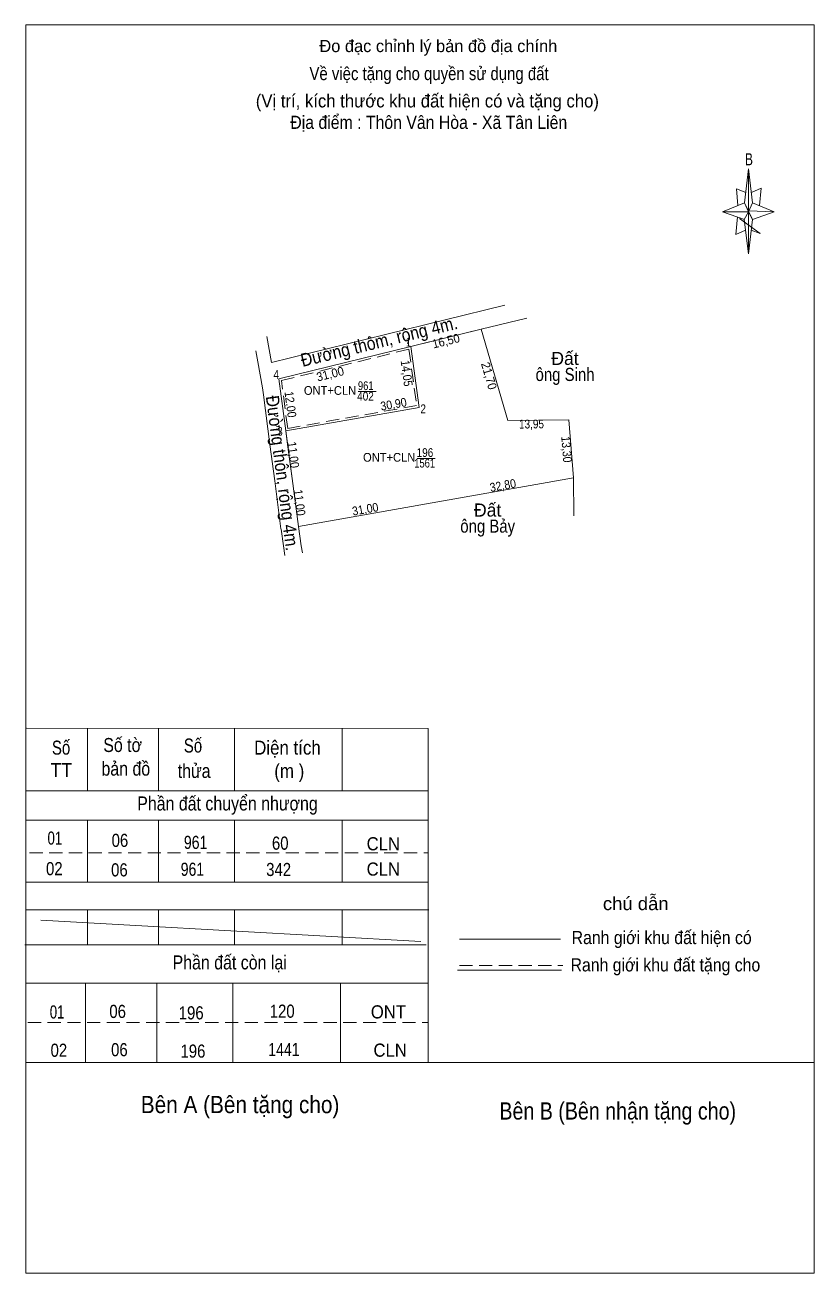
# Model space of a CAD drawing. Header units: metres. Extents: x 548307 to 550232, y 1838395 to 1838848.
# Drawn here: x 548307.4 to 548487.6, y 1838562.6 to 1838847.7 of the extents above; entities that cross this region are included whole.
import ezdxf
from ezdxf.enums import TextEntityAlignment as Align

# ---------------------------------------------------------------- set-up
doc = ezdxf.new("R2010")
doc.units = ezdxf.units.M
doc.linetypes.add('DOTTED', pattern=[1.5, 0.3, -1.2])
doc.linetypes.add('MEDIUM_DASHED', pattern=[4.5, 3, -1.5])
for name, color, linetype, lineweight in [('1', 7, 'DOTTED', 13), ('10', 7, 'Continuous', 13), ('12', 7, 'Continuous', 13), ('15', 7, 'Continuous', 13), ('17', 7, 'Continuous', 13), ('23', 7, 'Continuous', 13), ('63', 7, 'Continuous', 13)]:
    doc.layers.add(name, color=color, linetype=linetype, lineweight=lineweight)
doc.layers.add('20', color=7, linetype='Continuous')

msp = doc.modelspace()

# ---------------------------------------------------------------- linework, layer by layer
at = {"layer": '1', "linetype": 'Continuous'}
msp.add_lwpolyline([(548411.54, 1838778.24), (548417.65, 1838757.42), (548431.6, 1838757.55), (548432.66, 1838744.29), (548400.36, 1838738.58), (548369.83, 1838733.19), (548368.4, 1838744.1), (548366.97, 1838755.01), (548397.4, 1838760.38), (548395.51, 1838774.3)], close=True, dxfattribs=at)
at = {"layer": '1', "linetype": 'MEDIUM_DASHED'}
msp.add_lwpolyline([(548395.09, 1838773.68), (548396.84, 1838760.79), (548367.4, 1838755.59), (548365.96, 1838766.52)], close=True, dxfattribs=at)
at = {"layer": '10'}
for p, q in [((548411.54, 1838778.24), (548417.65, 1838757.42)), ((548431.6, 1838757.55), (548432.66, 1838744.29)), ((548432.71, 1838735.58), (548432.66, 1838744.29))]:
    msp.add_line(p, q, dxfattribs=at)
at = {"layer": '12'}
msp.add_line((548307.57, 1838562.64), (548487.57, 1838562.64), dxfattribs=at)
at = {"layer": '15'}
for p, q in [((548389.73, 1838777), (548416.97, 1838783.7)), ((548404.4, 1838776.49), (548411.54, 1838778.24)), ((548411.54, 1838778.24), (548421.96, 1838780.8)), ((548363.71, 1838770.6), (548389.73, 1838777)), ((548395.51, 1838774.3), (548404.4, 1838776.49)), ((548365.41, 1838766.9), (548395.51, 1838774.3)), ((548361.85, 1838763.28), (548361.64, 1838764.87)), ((548431.6, 1838757.55), (548417.65, 1838757.42)), ((548311.06, 1838643.21), (548397.81, 1838638.4))]:
    msp.add_line(p, q, dxfattribs=at)
for points in [[(548360.09, 1838773.27), (548360.55, 1838770.78), (548361.64, 1838764.87)], [(548395.51, 1838774.3), (548397.4, 1838760.38), (548366.97, 1838755.01)], [(548432.66, 1838744.29), (548400.36, 1838738.58), (548369.83, 1838733.19)]]:
    msp.add_lwpolyline(points, dxfattribs=at)
at = {"layer": '17'}
for p, q in [((548307.57, 1838562.64), (548307.57, 1838847.74)), ((548471.69, 1838807.08), (548472.61, 1838814.88)), ((548472.01, 1838809.48), (548469.89, 1838810.28)), ((548473.49, 1838807.08), (548478.49, 1838805.08)), ((548471.69, 1838803.28), (548466.69, 1838805.08)), ((548470.53, 1838803.52), (548475.29, 1838800.08)), ((548473.49, 1838803.28), (548472.61, 1838795.48)), ((548469.69, 1838799.88), (548471.89, 1838800.88)), ((548475.29, 1838800.08), (548473.21, 1838800.88)), ((548399.45, 1838687.06), (548307.73, 1838687.12)), ((548321.65, 1838687.06), (548321.65, 1838672.78)), ((548337.93, 1838687.06), (548337.93, 1838672.78)), ((548355.25, 1838687.06), (548355.25, 1838672.78)), ((548379.85, 1838687.06), (548379.85, 1838672.78)), ((548399.45, 1838687.06), (548399.45, 1838610.74)), ((548307.57, 1838672.78), (548399.45, 1838672.78)), ((548307.57, 1838666.1), (548399.45, 1838666.1)), ((548321.65, 1838666.1), (548321.65, 1838651.94)), ((548337.93, 1838666.1), (548337.93, 1838651.94)), ((548355.25, 1838666.1), (548355.25, 1838651.94)), ((548379.85, 1838666.1), (548379.85, 1838651.94)), ((548307.73, 1838651.94), (548399.33, 1838651.94)), ((548307.57, 1838645.58), (548399.65, 1838645.58)), ((548321.65, 1838645.58), (548321.65, 1838637.6)), ((548337.93, 1838645.58), (548337.93, 1838637.6)), ((548355.25, 1838645.58), (548355.25, 1838637.6)), ((548379.85, 1838645.58), (548379.85, 1838637.6)), ((548406.65, 1838638.94), (548429.65, 1838638.94)), ((548307.41, 1838637.6), (548399.01, 1838637.6)), ((548406.13, 1838631.86), (548429.93, 1838631.86)), ((548307.57, 1838628.84), (548399.45, 1838628.84)), ((548321.25, 1838628.84), (548321.25, 1838610.74)), ((548337.53, 1838628.84), (548337.53, 1838610.74)), ((548354.85, 1838628.84), (548354.85, 1838610.74)), ((548379.45, 1838628.84), (548379.45, 1838610.74)), ((548307.57, 1838610.74), (548487.57, 1838610.74))]:
    msp.add_line(p, q, dxfattribs=at)
at = {"layer": '17', "linetype": 'MEDIUM_DASHED'}
for p, q in [((548308.45, 1838658.66), (548399.57, 1838658.66)), ((548406.61, 1838632.86), (548430.21, 1838632.86)), ((548308.09, 1838619.88), (548399.45, 1838619.88))]:
    msp.add_line(p, q, dxfattribs=at)
at = {"layer": '17'}
for points in [[(548307.57, 1838847.74), (548487.57, 1838847.74), (548487.57, 1838562.64)], [(548473.29, 1838809.48), (548475.49, 1838810.48), (548475.09, 1838806.48)], [(548472.61, 1838805.08), (548471.69, 1838807.08), (548466.69, 1838805.08)], [(548472.61, 1838805.08), (548473.49, 1838803.28), (548478.49, 1838805.08)]]:
    msp.add_lwpolyline(points, dxfattribs=at)
for points in [[(548472.61, 1838814.88), (548473.49, 1838807.08), (548472.61, 1838805.08)], [(548472.61, 1838805.08), (548466.69, 1838805.08), (548471.69, 1838807.08), (548473.49, 1838803.28), (548478.49, 1838805.08), (548472.61, 1838805.28)], [(548472.61, 1838805.08), (548472.61, 1838795.48), (548471.61, 1838803.28)]]:
    msp.add_lwpolyline(points, close=True, dxfattribs=at)
at = {"layer": '23'}
for p, q in [((548363.71, 1838770.6), (548362.6, 1838776.54)), ((548365.41, 1838766.9), (548366.97, 1838755.01)), ((548361.85, 1838763.28), (548363.34, 1838751.87)), ((548366.97, 1838755.01), (548367.38, 1838751.87)), ((548363.34, 1838751.87), (548364.43, 1838743.58)), ((548367.38, 1838751.87), (548368.4, 1838744.1)), ((548368.4, 1838744.1), (548369.83, 1838733.19)), ((548364.43, 1838743.58), (548365.86, 1838732.67))]:
    msp.add_line(p, q, dxfattribs=at)
for points in [[(548366.78, 1838726.57), (548366.44, 1838728.79), (548365.87, 1838732.59)], [(548370.74, 1838727.17), (548370.5, 1838728.79), (548369.83, 1838733.19)]]:
    msp.add_lwpolyline(points, dxfattribs=at)
at = {"layer": '63'}
for p, q in [((548469.89, 1838810.28), (548470.21, 1838806.48)), ((548470.09, 1838803.88), (548469.69, 1838799.88)), ((548383.47, 1838764.01), (548387.56, 1838764.01)), ((548396.98, 1838748.73), (548401.07, 1838748.73))]:
    msp.add_line(p, q, dxfattribs=at)

# ---------------------------------------------------------------- texts
at = {"layer": '1'}
for s, width, p in [('ONT+CLN', 0.95, (548377.06, 1838763.25)), ('402', 0.85, (548385.16, 1838761.93)), ('961', 0.8, (548385.215, 1838764.34)), ('ONT+CLN', 0.95, (548390.57, 1838747.97)), ('196', 0.85, (548398.73, 1838749.06)), ('1561', 0.8, (548398.67, 1838746.65))]:
    msp.add_text(s, height=2, dxfattribs=dict(at, width=width)).set_placement(p, align=Align.CENTER)
at = {"layer": '15', "width": 0.9}
for s, rotation, p in [('Đường thôm, rộng 4m.', 13.818, (548388.607, 1838774)), ('Đường thôn, rộng 4m.', 277.49, (548364.706, 1838745.191))]:
    msp.add_text(s, height=3, rotation=rotation, dxfattribs=at).set_placement(p, align=Align.CENTER)
at = {"layer": '15'}
for p in [(548430.715, 1838770.07), (548413.055, 1838735.43)]:
    msp.add_text('Đất', height=3, dxfattribs=at).set_placement(p, align=Align.CENTER)
at = {"layer": '15', "width": 0.85}
for s, p in [('ông Sinh', (548430.72, 1838766.41)), ('ông Bảy', (548413.06, 1838731.77))]:
    msp.add_text(s, height=3, dxfattribs=at).set_placement(p, align=Align.CENTER)
at = {"layer": '17'}
msp.add_text('Đo đạc chỉnh lý bản đồ địa chính', height=2.8, dxfattribs=at).set_placement((548401.795, 1838841.54), align=Align.CENTER)
for s, height, width, p in [('Về việc tặng cho quyền sử dụng đất', 3, 0.85, (548399.67, 1838835.14)), ('B', 2.756, 0.75, (548472.71, 1838815.68)), ('Số', 3.2, 0.8, (548315.655, 1838681.06)), ('Số tờ', 3.2, 0.85, (548329.715, 1838681.66)), ('TT', 3.2, 0.95, (548315.715, 1838675.94)), ('bản đồ', 3.2, 0.85, (548330.435, 1838676.26)), ('thửa', 3.2, 0.85, (548346.035, 1838675.74)), ('(m )', 3.2, 0.9, (548367.76, 1838675.74)), ('Phần đất chuyển nhượng', 3.2, 0.85, (548353.645, 1838668.3)), ('01', 3, 0.75, (548314.23, 1838660.5)), ('06', 3, 0.85, (548329.09, 1838659.98)), ('961', 3, 0.8, (548346.37, 1838659.52)), ('60', 3, 0.85, (548365.69, 1838659.34)), ('CLN', 3, 0.95, (548389.23, 1838659.2)), ('02', 3, 0.85, (548314.11, 1838653.52)), ('06', 3, 0.85, (548328.97, 1838653.24)), ('961', 3, 0.8, (548345.65, 1838653.38)), ('342', 3, 0.85, (548365.33, 1838653.33)), ('CLN', 3, 0.95, (548389.23, 1838653.42)), ('chú dẫn', 3, 1.05, (548446.865, 1838645.54)), ('Ranh giới khu đất hiện có ', 3, 0.9, (548453.28, 1838637.78)), ('Phần đất còn lại', 3.2, 0.85, (548354.15, 1838632)), ('Ranh giới khu đất tặng cho', 3, 0.9, (548453.635, 1838631.54)), ('01', 3, 0.75, (548314.75, 1838620.78)), ('06', 3, 0.85, (548328.57, 1838620.9)), ('196', 3, 0.85, (548345.36, 1838620.58)), ('120', 3, 0.85, (548366.14, 1838620.96)), ('ONT', 3, 0.95, (548390.395, 1838620.8)), ('02', 3, 0.85, (548315.15, 1838612.04)), ('06', 3, 0.85, (548328.97, 1838612.16)), ('196', 3, 0.85, (548345.76, 1838611.84)), ('1441', 3, 0.8, (548366.535, 1838612.22)), ('CLN', 3, 0.95, (548390.79, 1838612.06)), ('Bên A (Bên tặng cho)', 3.94, 0.9, (548356.525, 1838599.16)), ('Bên B (Bên nhận tặng cho)', 3.94, 0.85, (548442.755, 1838597.7))]:
    msp.add_text(s, height=height, dxfattribs=dict(at, width=width)).set_placement(p, align=Align.CENTER)
at = {"layer": '17', "width": 0.95}
msp.add_text('(Vị trí, kích thước khu đất hiện có và tặng cho)', height=3, dxfattribs=at).set_placement((548360.11, 1838828.9))
at = {"layer": '20', "width": 0.9}
msp.add_text('Địa điểm : Thôn Vân Hòa - Xã Tân Liên', height=3, dxfattribs=at).set_placement((548399.605, 1838824), align=Align.CENTER)
at = {"layer": '63'}
for s, width, p in [(' 1', 0.75, (548395.51, 1838774.3)), (' 4', 0.85, (548365.41, 1838766.9)), (' 2', 0.85, (548398.97, 1838759.06)), (' 3', 0.8, (548366.25, 1838753.91))]:
    msp.add_text(s, height=2, dxfattribs=dict(at, width=width)).set_placement(p, align=Align.RIGHT)
for s, rotation, width, p in [('16,50', 13.809, 0.95, (548403.771, 1838774.582)), ('31,00', 13.812, 0.95, (548377.331, 1838767.043)), ('14,05', 277.732, 0.9, (548393.584, 1838768.045)), ('21,70', 286.355, 0.95, (548412.41, 1838767.302)), ('12,00', 277.475, 0.9, (548367.046, 1838760.935)), ('30,90', 10.008, 0.9, (548391.736, 1838760.136)), ('13,95', 0.534, 0.85, (548423.071, 1838755.577)), ('13,30', 274.57, 0.9, (548430.088, 1838750.715)), ('11,00', 277.467, 0.9, (548367.695, 1838749.42)), ('32,80', 10.025, 0.9, (548416.696, 1838741.587)), ('11,00', 277.467, 0.9, (548369.125, 1838738.52)), ('31,00', 10.012, 0.9, (548385.276, 1838736.166))]:
    msp.add_text(s, height=2, rotation=rotation, dxfattribs=dict(at, width=width)).set_placement(p, align=Align.CENTER)
for s, width, p in [('Số', 0.8, (548345.775, 1838681.54)), ('Diện tích', 0.9, (548367.34, 1838681.06))]:
    msp.add_text(s, height=3.2, dxfattribs=dict(at, width=width)).set_placement(p, align=Align.CENTER)

doc.saveas('drawing.dxf')
